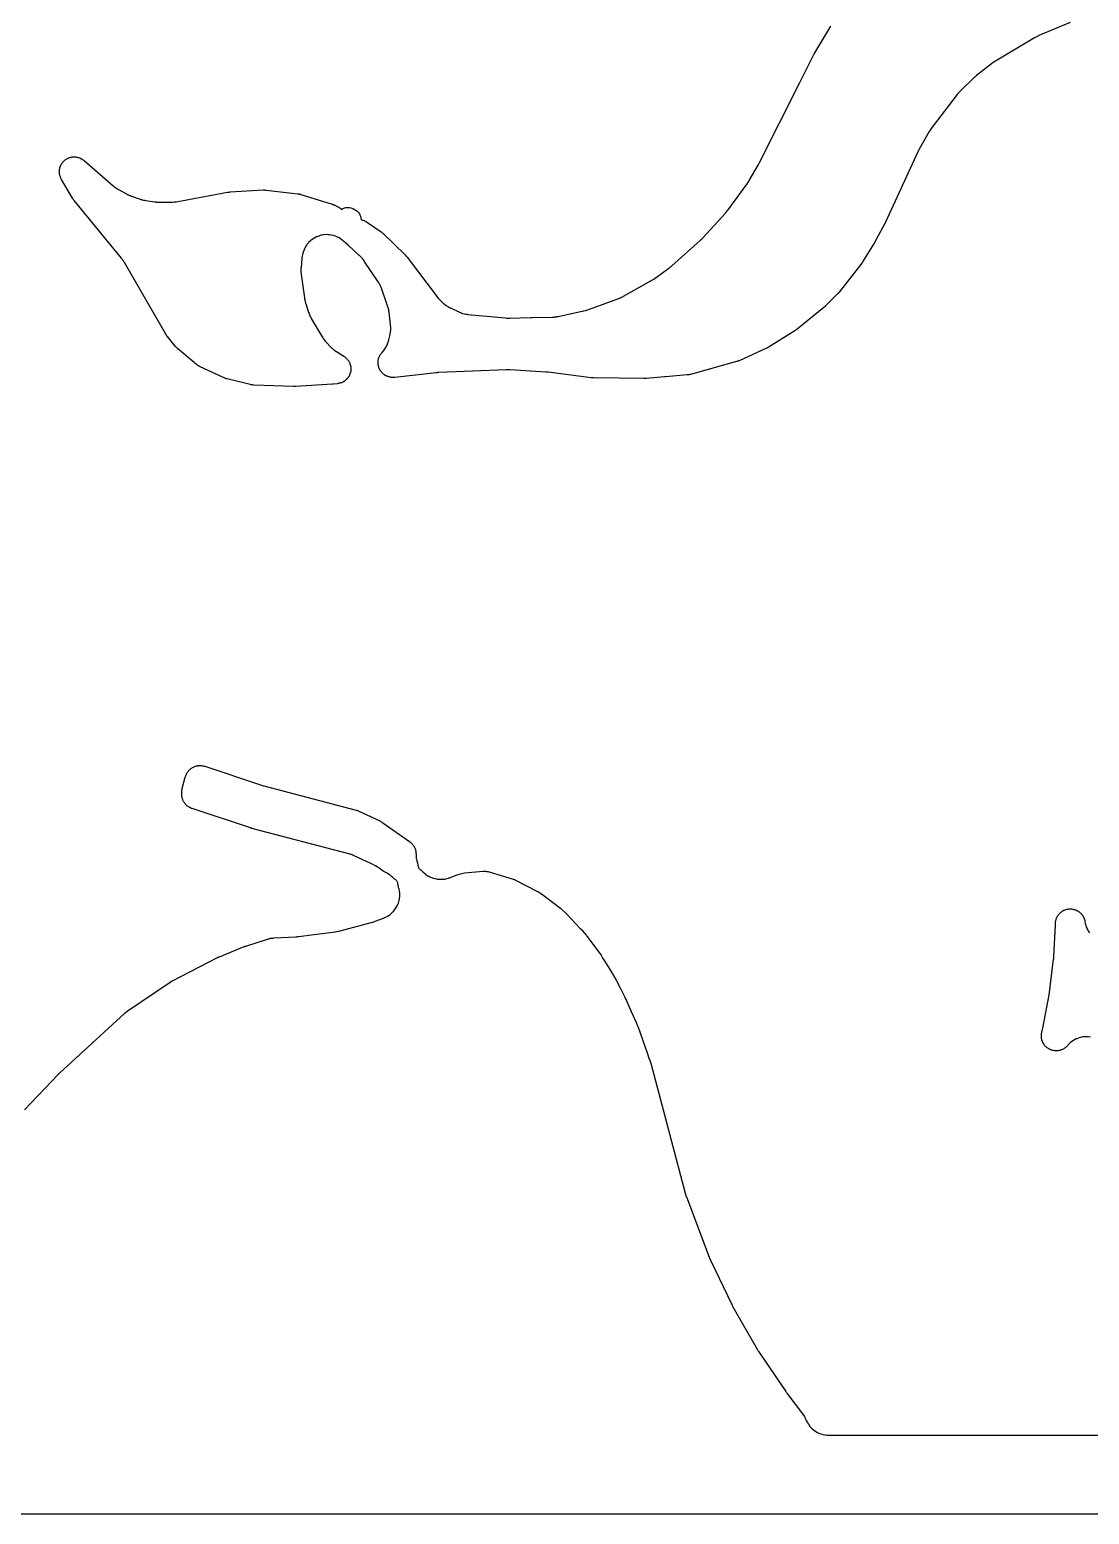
# Model space of a CAD drawing. Header units: millimetres. Extents: x 0 to 300, y 0 to 300.
# Drawn here: x 105.7 to 212.8, y -0.1 to 150 of the extents above; entities that cross this region are included whole.
import ezdxf

# ---------------------------------------------------------------- set-up
doc = ezdxf.new("R2010")
doc.units = ezdxf.units.MM
doc.layers.add('CUT', color=7, linetype='CONTINUOUS')

msp = doc.modelspace()

# ---------------------------------------------------------------- linework, layer by layer
at = {"layer": 'CUT'}
for points in [[(300.0289, 298.5625), (300.0289, 1.4375), (300.0289, 0.5522), (300.0253, 0.4788), (300.0167, 0.4206), (300.0024, 0.3635), (299.9826, 0.3082), (299.9574, 0.255), (299.9272, 0.2046), (299.8922, 0.1573), (299.8527, 0.1137), (299.8091, 0.0743), (299.7619, 0.0392), (299.7114, 0.009), (299.6583, -0.0162), (299.6029, -0.036), (299.5458, -0.0503), (299.4877, -0.0589), (299.4142, -0.0625), (298.5289, -0.0625), (1.4375, -0.0625)], [(210.8796, 150.7419), (207.7262, 149.3973), (207.7081, 149.3892), (207.5912, 149.3347), (207.5733, 149.326), (207.429, 149.2528), (207.4114, 149.2436), (207.2984, 149.1815), (207.2812, 149.1716), (203.3423, 146.8352), (203.3252, 146.8247), (203.2153, 146.7544), (203.1986, 146.7433), (203.0637, 146.6505), (203.0474, 146.6389), (202.9424, 146.5614), (202.9264, 146.5492), (201.4345, 145.369), (201.4231, 145.3597), (201.3493, 145.2984), (201.3381, 145.2888), (201.2474, 145.2096), (201.2365, 145.1997), (201.1658, 145.1348), (201.1551, 145.1247), (199.7896, 143.8069), (199.7822, 143.7996), (199.7305, 143.748), (199.7229, 143.7402), (199.6896, 143.7058), (199.6739, 143.6889), (199.5781, 143.5816), (199.5636, 143.5648), (199.5391, 143.5351), (199.5325, 143.527), (199.4874, 143.4707), (199.4801, 143.4614), (196.9313, 140.1441), (196.9188, 140.1273), (196.8394, 140.0162), (196.8275, 139.9988), (196.7329, 139.8561), (196.7216, 139.8384), (196.6503, 139.722), (196.6396, 139.7039), (195.6376, 137.9336), (195.6316, 137.9226), (195.5929, 137.8509), (195.5871, 137.8398), (195.5405, 137.7488), (195.5349, 137.7376), (195.4993, 137.6643), (195.4939, 137.653), (192.222, 130.5466), (192.2196, 130.5414), (192.2139, 130.5292), (192.2114, 130.524), (192.2055, 130.5116), (192.2025, 130.5052), (192.1952, 130.4903), (192.1921, 130.484), (192.1885, 130.4766), (192.1853, 130.4702), (192.1778, 130.4554), (192.1746, 130.4491), (192.1729, 130.4458), (192.169, 130.4384), (192.1599, 130.4211), (192.1559, 130.4137), (191.09, 128.4365), (191.0876, 128.4321), (191.082, 128.4218), (191.0795, 128.4173), (191.0738, 128.407), (191.0708, 128.4016), (191.0637, 128.389), (191.0607, 128.3837), (191.0572, 128.3775), (191.0541, 128.3722), (191.0468, 128.3597), (191.0441, 128.355), (191.0381, 128.345), (191.0296, 128.3307), (191.0258, 128.3245), (189.9827, 126.6205), (189.9758, 126.6095), (189.9597, 126.584), (189.9527, 126.5731), (189.9441, 126.56), (189.937, 126.5493), (189.9203, 126.5243), (189.913, 126.5137), (189.9045, 126.5015), (189.8971, 126.491), (189.8796, 126.4665), (189.872, 126.4561), (189.8627, 126.4434), (189.855, 126.4331), (189.8368, 126.4091), (189.8289, 126.3989), (187.5401, 123.4742), (187.5316, 123.4635), (187.5116, 123.4388), (187.503, 123.4282), (187.4924, 123.4154), (187.4835, 123.405), (187.4628, 123.3809), (187.4539, 123.3706), (187.4435, 123.3589), (187.4344, 123.3487), (187.4129, 123.3252), (187.4036, 123.3152), (187.3922, 123.3031), (187.3828, 123.2933), (187.3607, 123.2704), (187.3511, 123.2607), (186.1692, 122.0784), (186.1607, 122.0701), (186.1409, 122.0508), (186.1324, 122.0426), (186.1219, 122.0326), (186.1132, 122.0245), (186.0929, 122.0057), (186.0842, 121.9977), (186.074, 121.9886), (186.0652, 121.9807), (186.0444, 121.9625), (186.0354, 121.9548), (186.0244, 121.9454), (186.0153, 121.9377), (185.994, 121.92), (185.9849, 121.9125), (183.3018, 119.7421), (183.2911, 119.7336), (183.266, 119.7139), (183.2552, 119.7056), (183.2419, 119.6955), (183.231, 119.6873), (183.2053, 119.6684), (183.1942, 119.6604), (183.1814, 119.6513), (183.1702, 119.6434), (183.144, 119.6253), (183.1327, 119.6176), (183.1188, 119.6084), (183.1074, 119.6008), (183.0806, 119.5835), (183.0691, 119.5762), (180.4723, 117.953), (180.4599, 117.9454), (180.431, 117.928), (180.4186, 117.9206), (180.4033, 117.9118), (180.3907, 117.9046), (180.3613, 117.8881), (180.3486, 117.8811), (180.334, 117.8732), (180.3212, 117.8665), (180.2912, 117.8509), (180.2783, 117.8444), (180.2625, 117.8365), (180.2495, 117.8302), (180.219, 117.8156), (180.2059, 117.8094), (177.4453, 116.5434), (177.4371, 116.5397), (177.4243, 116.534), (177.4031, 116.5248), (177.3744, 116.5129), (177.3488, 116.5027), (177.3283, 116.4949), (177.3166, 116.4906), (177.3122, 116.489), (177.2867, 116.4801), (177.2295, 116.4612), (177.195, 116.4505), (177.1832, 116.4471), (177.1746, 116.4447), (172.5097, 115.1563), (172.4998, 115.1536), (172.4844, 115.1495), (172.4589, 115.1432), (172.4245, 115.1352), (172.3939, 115.1286), (172.3695, 115.1238), (172.3555, 115.1212), (172.3503, 115.1203), (172.3199, 115.1153), (172.2522, 115.1055), (172.2114, 115.1005), (172.1976, 115.0992), (172.1874, 115.0982), (170.0017, 114.9076), (169.8862, 114.8975), (168.0281, 114.7354), (168.0166, 114.7345), (167.9897, 114.7325), (167.9782, 114.7317), (167.9642, 114.7308), (167.9527, 114.7302), (167.9258, 114.7289), (167.9143, 114.7284), (167.901, 114.7279), (167.8895, 114.7276), (167.8626, 114.727), (167.8511, 114.7268), (167.837, 114.7266), (167.8255, 114.7266), (167.7986, 114.7267), (167.7871, 114.7268), (162.7389, 114.8049), (162.7265, 114.8051), (162.6976, 114.806), (162.6852, 114.8064), (162.6701, 114.8071), (162.6578, 114.8077), (162.6289, 114.8093), (162.6165, 114.8101), (162.6023, 114.8111), (162.5899, 114.8121), (162.5611, 114.8145), (162.5488, 114.8157), (162.5337, 114.8171), (162.5214, 114.8184), (162.4927, 114.8217), (162.4804, 114.8231), (158.1225, 115.3735), (158.1138, 115.3746), (158.0532, 115.3813), (158.0439, 115.3823), (157.9682, 115.3895), (157.959, 115.3903), (157.8991, 115.3951), (157.8893, 115.3958), (154.2764, 115.6259), (154.2605, 115.6267), (154.157, 115.6305), (154.1411, 115.6309), (154.0112, 115.6322), (153.9952, 115.6322), (153.8917, 115.6305), (153.8758, 115.6301), (147.0644, 115.3395), (147.055, 115.3391), (146.9892, 115.3352), (146.979, 115.3345), (146.8971, 115.3284), (146.8872, 115.3275), (146.8225, 115.3216), (146.8119, 115.3205), (142.6208, 114.8589), (142.5774, 114.8551), (142.4979, 114.8503), (142.4108, 114.8491), (142.3529, 114.8512), (142.2662, 114.8585), (142.2088, 114.8661), (142.1232, 114.8817), (142.0668, 114.8949), (141.9831, 114.9187), (141.9282, 114.9372), (141.8472, 114.969), (141.7943, 114.9928), (141.7168, 115.0322), (141.6664, 115.061), (141.5931, 115.1078), (141.5458, 115.1412), (141.4772, 115.1949), (141.4334, 115.2328), (141.3704, 115.2928), (141.3304, 115.3347), (141.2735, 115.4005), (141.2378, 115.4462), (141.1875, 115.5172), (141.1563, 115.566), (141.1131, 115.6416), (141.0868, 115.6932), (141.0511, 115.7725), (141.0299, 115.8265), (141.002, 115.9089), (140.9861, 115.9646), (140.9664, 116.0494), (140.9559, 116.1064), (140.9444, 116.1926), (140.9396, 116.2504), (140.9364, 116.3373), (140.9372, 116.3953), (140.9425, 116.4821), (140.9488, 116.5397), (140.9625, 116.6257), (140.9743, 116.6824), (140.9962, 116.7666), (141.0135, 116.8219), (141.0434, 116.9036), (141.066, 116.957), (141.1037, 117.0354), (141.1312, 117.0864), (141.1763, 117.1608), (141.2087, 117.2088), (141.2608, 117.2786), (141.3115, 117.3401), (141.34, 117.373), (141.3485, 117.3823), (141.4806, 117.5275), (141.5199, 117.5755), (141.6363, 117.7336), (141.6705, 117.7854), (141.7699, 117.9547), (141.7985, 118.0098), (141.8799, 118.1884), (141.9027, 118.2461), (141.9661, 118.4348), (141.9752, 118.4645), (141.9915, 118.5228), (141.9955, 118.5379), (142.0201, 118.6357), (142.0237, 118.6508), (142.1454, 119.194), (142.1489, 119.2105), (142.1699, 119.3183), (142.1729, 119.3349), (142.1836, 119.3999), (142.1882, 119.4334), (142.2115, 119.6485), (142.215, 119.7159), (142.214, 119.9323), (142.2129, 119.9661), (142.2088, 120.0319), (142.2076, 120.0487), (142.1978, 120.158), (142.196, 120.1748), (142.0473, 121.4368), (142.0451, 121.453), (142.0297, 121.5586), (142.0272, 121.5748), (142.0162, 121.638), (142.0097, 121.6701), (141.9617, 121.8779), (141.9535, 121.9097), (141.9357, 121.9713), (141.9309, 121.987), (141.8985, 122.0886), (141.8933, 122.1042), (141.2791, 123.8613), (141.2747, 123.8733), (141.2456, 123.9513), (141.241, 123.9633), (141.2224, 124.0098), (141.2124, 124.0334), (141.1452, 124.1833), (141.1223, 124.2291), (141.0425, 124.3726), (141.0296, 124.3948), (141.0034, 124.4375), (140.9966, 124.4483), (140.9516, 124.5184), (140.9446, 124.5291), (139.5414, 126.6133), (139.531, 126.6284), (139.4616, 126.725), (139.4507, 126.7397), (139.4073, 126.7963), (139.3841, 126.8247), (139.2284, 127.0043), (139.2035, 127.0312), (139.1536, 127.0821), (139.1406, 127.095), (139.0547, 127.1774), (139.0413, 127.1898), (137.9166, 128.2049), (137.885, 128.2348), (137.8693, 128.2504), (137.8674, 128.2493), (137.4787, 128.6001), (137.4674, 128.6101), (137.3931, 128.6738), (137.3815, 128.6835), (137.336, 128.7206), (137.3121, 128.7391), (137.1566, 128.8534), (137.1064, 128.8865), (136.9424, 128.9833), (136.8891, 129.0113), (136.7163, 129.0912), (136.6604, 129.1137), (136.4805, 129.1758), (136.4226, 129.1926), (136.2374, 129.2364), (136.1781, 129.2473), (135.9894, 129.2723), (135.9294, 129.2772), (135.9029, 129.278), (135.7391, 129.2832), (135.6789, 129.282), (135.489, 129.2689), (135.4292, 129.2617), (135.2415, 129.2296), (135.1828, 129.2165), (134.9993, 129.1657), (134.9421, 129.1467), (134.7646, 129.0778), (134.7097, 129.0532), (134.54, 128.9669), (134.4878, 128.9369), (134.3276, 128.834), (134.2787, 128.7989), (134.1296, 128.6805), (134.0844, 128.6407), (133.948, 128.5079), (133.907, 128.4638), (133.7846, 128.318), (133.7483, 128.2699), (133.6411, 128.1126), (133.6097, 128.0612), (133.5189, 127.8939), (133.4928, 127.8396), (133.4182, 127.6616), (133.4072, 127.6335), (133.3872, 127.5782), (133.3823, 127.564), (133.3547, 127.4814), (133.3458, 127.4523), (133.3218, 127.3658), (133.3179, 127.3509), (133.3032, 127.2925), (133.2965, 127.2623), (133.2579, 127.0657), (133.2527, 127.0352), (133.2442, 126.9756), (133.2422, 126.9603), (133.2305, 126.8607), (133.2289, 126.8454), (133.1494, 125.9734), (133.1481, 125.9564), (133.1411, 125.8456), (133.1403, 125.8286), (133.138, 125.762), (133.1379, 125.7279), (133.1429, 125.5062), (133.1447, 125.4721), (133.15, 125.4057), (133.1516, 125.3887), (133.1636, 125.2784), (133.1657, 125.2614), (133.4929, 122.8824), (133.4949, 122.8691), (133.5088, 122.7824), (133.5111, 122.7691), (133.5206, 122.7173), (133.5261, 122.6908), (133.5655, 122.5199), (133.5722, 122.4937), (133.5863, 122.4429), (133.5901, 122.43), (133.6155, 122.346), (133.6196, 122.3331), (133.9187, 121.4205), (133.9238, 121.4055), (133.9586, 121.3081), (133.9642, 121.2932), (133.9866, 121.2353), (133.9989, 121.2059), (134.0838, 121.0174), (134.0976, 120.9887), (134.126, 120.9335), (134.1335, 120.9195), (134.1833, 120.8288), (134.1912, 120.815), (135.2708, 118.9677), (135.2801, 118.9523), (135.342, 118.8533), (135.3518, 118.8382), (135.3907, 118.7799), (135.4115, 118.7507), (135.5525, 118.5647), (135.575, 118.5368), (135.6206, 118.4836), (135.6325, 118.4701), (135.7111, 118.3838), (135.7234, 118.3707), (136.1423, 117.9373), (136.155, 117.9246), (136.2386, 117.8432), (136.2517, 117.8308), (136.3033, 117.7835), (136.3304, 117.76), (136.5114, 117.6129), (136.54, 117.5911), (136.5968, 117.5502), (136.6116, 117.54), (136.7084, 117.4748), (136.7234, 117.465), (137.4691, 116.9945), (137.5061, 116.9699), (137.5727, 116.9231), (137.6428, 116.8685), (137.6876, 116.8299), (137.752, 116.7687), (137.7928, 116.7259), (137.8508, 116.6586), (137.8872, 116.612), (137.9383, 116.5393), (137.9698, 116.4893), (138.0135, 116.412), (138.04, 116.3591), (138.0759, 116.2778), (138.0971, 116.2226), (138.1247, 116.1382), (138.1403, 116.0812), (138.1595, 115.9944), (138.1695, 115.9361), (138.18, 115.8479), (138.1841, 115.7889), (138.1859, 115.7001), (138.1842, 115.641), (138.1773, 115.5525), (138.1697, 115.4938), (138.1541, 115.4064), (138.1408, 115.3487), (138.1166, 115.2633), (138.0977, 115.2072), (138.0652, 115.1245), (138.0409, 115.0706), (138.0004, 114.9916), (137.9708, 114.9403), (137.9227, 114.8657), (137.8883, 114.8176), (137.8331, 114.748), (137.7941, 114.7036), (137.7322, 114.6398), (137.689, 114.5994), (137.6212, 114.542), (137.5743, 114.5061), (137.5011, 114.4557), (137.4508, 114.4245), (137.3731, 114.3816), (137.32, 114.3556), (137.2384, 114.3205), (137.1829, 114.2998), (137.0983, 114.2729), (137.0411, 114.2579), (136.9542, 114.2395), (136.8738, 114.2266), (136.8298, 114.2206), (136.4354, 114.1771), (136.4212, 114.1756), (136.4066, 114.1742), (136.4017, 114.1737), (136.3897, 114.1725), (136.3845, 114.1721), (136.3786, 114.1715), (136.3734, 114.1711), (136.3614, 114.1701), (136.3569, 114.1697), (136.3472, 114.169), (136.3333, 114.168), (136.3271, 114.1676), (132.5987, 113.9292), (132.5873, 113.9285), (132.5605, 113.9272), (132.5491, 113.9267), (132.5351, 113.9261), (132.5237, 113.9258), (132.497, 113.9251), (132.4856, 113.9248), (132.4724, 113.9247), (132.4609, 113.9246), (132.4342, 113.9246), (132.4227, 113.9247), (132.4087, 113.9248), (132.3973, 113.9251), (132.3706, 113.9257), (132.3591, 113.9261), (128.3745, 114.0776), (128.3631, 114.0781), (128.3476, 114.0789), (128.3019, 114.0824), (128.2258, 114.0902), (128.1923, 114.0943), (128.1589, 114.0996), (128.0836, 114.1132), (128.0387, 114.1224), (128.0237, 114.1259), (128.0125, 114.1286), (125.6965, 114.6999), (125.6861, 114.7025), (125.67, 114.7066), (125.6436, 114.7139), (125.6082, 114.7242), (125.5771, 114.734), (125.5525, 114.7421), (125.5384, 114.7469), (125.5333, 114.7487), (125.5032, 114.7599), (125.4367, 114.7859), (125.3972, 114.8024), (125.384, 114.8083), (125.3742, 114.8127), (122.9523, 115.9296), (122.9432, 115.9338), (122.9291, 115.9405), (122.9061, 115.9519), (122.8754, 115.9675), (122.8483, 115.9819), (122.8445, 115.984), (122.7982, 116.0115), (122.7363, 116.0508), (122.679, 116.0904), (122.6396, 116.1199), (122.6075, 116.1452), (122.5972, 116.1536), (122.5895, 116.16), (120.6772, 117.7695), (120.6693, 117.7762), (120.6572, 117.7867), (120.6374, 117.8042), (120.6112, 117.8282), (120.5883, 117.8498), (120.5704, 117.8674), (120.5603, 117.8774), (120.5566, 117.8812), (120.5352, 117.9036), (120.4885, 117.9542), (120.4612, 117.9852), (120.4522, 117.9959), (120.4456, 118.0039), (119.6493, 118.9734), (119.6435, 118.9805), (119.6345, 118.9917), (119.62, 119.0103), (119.6007, 119.0356), (119.584, 119.0582), (119.571, 119.0764), (119.5637, 119.0869), (119.5609, 119.0908), (119.5455, 119.1138), (119.5121, 119.1655), (119.4926, 119.1969), (119.4863, 119.2076), (119.4816, 119.2156), (115.2921, 126.4732), (115.2859, 126.4837), (115.2448, 126.5516), (115.2384, 126.562), (115.2128, 126.6024), (115.1994, 126.6227), (115.1091, 126.7533), (115.0948, 126.7731), (115.066, 126.8113), (115.0586, 126.8209), (115.0095, 126.8834), (115.0019, 126.8929), (110.2162, 132.7337), (110.2116, 132.7393), (110.201, 132.7525), (110.1991, 132.7549), (110.1791, 132.7809), (110.1399, 132.8337), (110.1267, 132.852), (110.1093, 132.8781), (110.0646, 132.9482), (110.0461, 132.9786), (108.9411, 134.8736), (108.9201, 134.9119), (108.8832, 134.9828), (108.8468, 135.062), (108.8251, 135.1159), (108.7965, 135.1983), (108.7801, 135.2541), (108.7597, 135.3389), (108.7488, 135.3959), (108.7366, 135.4823), (108.7313, 135.5401), (108.7276, 135.6273), (108.7279, 135.6854), (108.7326, 135.7725), (108.7385, 135.8302), (108.7517, 135.9165), (108.7632, 135.9734), (108.7846, 136.058), (108.8016, 136.1135), (108.8311, 136.1956), (108.8533, 136.2493), (108.8906, 136.3281), (108.918, 136.3794), (108.9628, 136.4542), (108.9949, 136.5026), (109.0468, 136.5728), (109.0835, 136.6178), (109.1418, 136.6826), (109.1827, 136.7238), (109.2471, 136.7827), (109.2918, 136.8198), (109.3616, 136.8722), (109.4097, 136.9047), (109.4842, 136.9501), (109.5352, 136.9779), (109.6137, 137.0158), (109.6672, 137.0385), (109.7491, 137.0687), (109.8045, 137.0861), (109.8889, 137.1082), (109.9457, 137.1201), (110.0318, 137.1339), (110.0896, 137.1404), (110.1766, 137.1458), (110.2347, 137.1465), (110.3219, 137.1435), (110.3798, 137.1387), (110.4662, 137.1272), (110.5234, 137.1168), (110.6083, 137.097), (110.6642, 137.0811), (110.7468, 137.0531), (110.8009, 137.0319), (110.8804, 136.9961), (110.9322, 136.9697), (111.0079, 136.9264), (111.0568, 136.8951), (111.128, 136.8446), (111.1909, 136.7953), (111.2245, 136.7675), (114.1602, 134.2246), (114.1721, 134.2146), (114.2499, 134.1506), (114.262, 134.141), (114.3097, 134.1038), (114.3346, 134.0853), (114.4996, 133.9699), (114.5254, 133.9528), (114.5767, 133.9208), (114.5899, 133.9127), (114.6767, 133.8615), (114.6901, 133.8538), (115.5041, 133.4015), (115.5157, 133.3953), (115.5913, 133.3554), (115.603, 133.3494), (115.649, 133.3264), (115.6728, 133.3152), (115.8289, 133.2455), (115.8531, 133.2354), (115.9009, 133.2165), (115.9132, 133.2118), (115.9934, 133.1822), (116.0058, 133.1778), (116.8831, 132.8755), (116.8961, 132.8712), (116.9809, 132.8441), (116.994, 132.8401), (117.0453, 132.825), (117.0717, 132.8179), (117.2444, 132.7755), (117.2712, 132.7696), (117.3236, 132.7593), (117.3371, 132.7568), (117.4247, 132.7415), (117.4383, 132.7393), (118.3782, 132.598), (118.3887, 132.5965), (118.4622, 132.5868), (118.4732, 132.5854), (118.5215, 132.5799), (118.5448, 132.5777), (118.6904, 132.5669), (118.7129, 132.5657), (118.752, 132.5643), (118.7626, 132.564), (118.8359, 132.5626), (118.8478, 132.5625), (119.9563, 132.5635), (119.9698, 132.5637), (120.0574, 132.5657), (120.0709, 132.5662), (120.1236, 132.5686), (120.1505, 132.5705), (120.325, 132.5864), (120.3519, 132.5895), (120.4041, 132.5966), (120.4174, 132.5986), (120.504, 132.6124), (120.5173, 132.6147), (125.7064, 133.5639), (125.7198, 133.5663), (125.7512, 133.5715), (125.7646, 133.5737), (125.7811, 133.5762), (125.7946, 133.5781), (125.8261, 133.5824), (125.8396, 133.5842), (125.8551, 133.586), (125.8687, 133.5876), (125.9003, 133.5909), (125.9138, 133.5922), (125.9304, 133.5937), (125.944, 133.5949), (125.9757, 133.5972), (125.9893, 133.5982), (129.3134, 133.7971), (129.3232, 133.7977), (129.3385, 133.7984), (129.3638, 133.7993), (129.3977, 133.8), (129.4279, 133.8001), (129.4518, 133.7998), (129.4654, 133.7995), (129.4705, 133.7994), (129.5001, 133.7981), (129.5658, 133.7941), (129.6052, 133.7908), (129.6184, 133.7894), (129.6282, 133.7883), (132.8204, 133.4173), (132.8308, 133.4161), (132.8469, 133.414), (132.8734, 133.4102), (132.9089, 133.4046), (132.9404, 133.399), (132.9652, 133.3942), (132.9794, 133.3913), (132.9846, 133.3902), (133.0152, 133.3831), (133.0829, 133.3663), (133.1233, 133.3553), (133.1368, 133.3513), (133.1468, 133.3482), (136.2841, 132.3722), (136.293, 132.3694), (136.3067, 132.3649), (136.3293, 132.3573), (136.3594, 132.3467), (136.386, 132.3369), (136.407, 132.3287), (136.419, 132.324), (136.4234, 132.3222), (136.4491, 132.3114), (136.5058, 132.2864), (136.5395, 132.2707), (136.5508, 132.2651), (136.5591, 132.261), (136.8684, 132.1051), (136.9068, 132.0846), (136.9762, 132.0453), (137.0498, 131.9988), (137.0973, 131.9655), (137.166, 131.9121), (137.21, 131.8744), (137.2478, 131.8387), (137.2515, 131.8413), (137.3557, 131.9002), (137.4652, 131.9484), (137.5789, 131.9854), (137.6958, 132.011), (137.8146, 132.0247), (137.9342, 132.0266), (138.0534, 132.0166), (138.171, 131.9947), (138.2859, 131.9613), (138.3968, 131.9166), (138.5028, 131.861), (138.5134, 131.854), (138.5174, 131.8524), (138.6236, 131.7973), (138.7237, 131.7319), (138.8169, 131.6568), (138.9021, 131.5728), (138.9785, 131.4808), (139.0454, 131.3816), (139.102, 131.2763), (139.1479, 131.1658), (139.1826, 131.0513), (139.2057, 130.9339), (139.217, 130.8149), (139.2169, 130.7982), (139.2522, 130.7909), (139.3083, 130.7764), (139.3913, 130.7506), (139.4458, 130.7307), (139.526, 130.697), (139.5782, 130.672), (139.6548, 130.6307), (139.7231, 130.5895), (139.7598, 130.5661), (141.1617, 129.6247), (141.1699, 129.6191), (141.1827, 129.6103), (141.2035, 129.5955), (141.2312, 129.5753), (141.2555, 129.5569), (141.2745, 129.542), (141.2853, 129.5334), (141.2893, 129.5302), (141.3122, 129.511), (141.3625, 129.4675), (141.3921, 129.4407), (141.4019, 129.4315), (141.4091, 129.4246), (143.6729, 127.2353), (143.6779, 127.2304), (143.6896, 127.2189), (143.6917, 127.2168), (143.714, 127.194), (143.7576, 127.1477), (143.7724, 127.1316), (143.7921, 127.1085), (143.8432, 127.0462), (143.8646, 127.019), (146.9175, 122.9902), (146.925, 122.9806), (146.9741, 122.9185), (146.9818, 122.909), (147.0121, 122.8721), (147.028, 122.8536), (147.1337, 122.7355), (147.1503, 122.7176), (147.1836, 122.6834), (147.1921, 122.6747), (147.2485, 122.6189), (147.2573, 122.6104), (147.4792, 122.3996), (147.4909, 122.3888), (147.5677, 122.3197), (147.5796, 122.3092), (147.6268, 122.2689), (147.6515, 122.2489), (147.8132, 122.1251), (147.8656, 122.0892), (148.0395, 121.9831), (148.067, 121.9673), (148.1216, 121.9378), (148.1357, 121.9305), (148.2279, 121.8838), (148.2422, 121.8769), (149.0857, 121.4779), (149.0975, 121.4725), (149.175, 121.4379), (149.187, 121.4327), (149.234, 121.4129), (149.2583, 121.4033), (149.4153, 121.3451), (149.465, 121.3291), (149.6242, 121.2855), (149.6751, 121.2739), (149.8398, 121.2438), (149.8656, 121.2397), (149.9161, 121.2327), (149.9291, 121.231), (150.0134, 121.2213), (150.0264, 121.2199), (153.8078, 120.865), (153.8252, 120.8636), (153.9386, 120.8563), (153.9561, 120.8554), (154.0986, 120.8504), (154.1161, 120.8501), (154.2297, 120.8494), (154.2471, 120.8495), (156.3927, 120.8988), (156.5078, 120.9014), (156.5089, 120.9015), (158.5557, 120.9485), (158.57, 120.949), (158.6624, 120.9533), (158.6766, 120.9541), (158.732, 120.9581), (158.7603, 120.9607), (158.9439, 120.9825), (158.9721, 120.9865), (159.0269, 120.9956), (159.0409, 120.9981), (159.1318, 121.0155), (159.1457, 121.0184), (161.7151, 121.5733), (161.7354, 121.5781), (161.8669, 121.6113), (161.887, 121.6168), (162.0504, 121.6642), (162.0704, 121.6703), (162.1992, 121.7126), (162.219, 121.7195), (165.2698, 122.8396), (165.2812, 122.8439), (165.3552, 122.8728), (165.3665, 122.8774), (165.4106, 122.8956), (165.433, 122.9054), (165.5771, 122.9721), (165.599, 122.9828), (165.6415, 123.0046), (165.6523, 123.0103), (165.7222, 123.048), (165.7329, 123.0539), (168.6733, 124.7171), (168.6878, 124.7256), (168.7812, 124.7819), (168.7954, 124.7908), (168.9106, 124.8647), (168.9246, 124.874), (169.0147, 124.9355), (169.0284, 124.9451), (170.3366, 125.8922), (170.349, 125.9015), (170.429, 125.9626), (170.4412, 125.9721), (170.5396, 126.0514), (170.5515, 126.0613), (170.6282, 126.1264), (170.6399, 126.1366), (173.503, 128.6984), (173.5143, 128.7088), (173.5871, 128.7773), (173.5981, 128.788), (173.6872, 128.8764), (173.698, 128.8874), (173.7672, 128.9596), (173.7777, 128.9708), (176.0525, 131.4706), (176.0633, 131.4828), (176.1323, 131.5628), (176.1427, 131.5753), (176.2266, 131.6781), (176.2367, 131.6908), (176.3012, 131.7745), (176.311, 131.7875), (178.2368, 134.4293), (178.2455, 134.4416), (178.3012, 134.5222), (178.3097, 134.5347), (178.3771, 134.6377), (178.3852, 134.6504), (178.4368, 134.7337), (178.4445, 134.7466), (179.3483, 136.2913), (179.3527, 136.2991), (179.3835, 136.3536), (179.3882, 136.362), (179.4255, 136.4305), (179.43, 136.4389), (179.4586, 136.4935), (179.4632, 136.5025), (183.5692, 144.6737), (183.5693, 144.6738), (183.5998, 144.7345), (183.6004, 144.7359), (184.9878, 147.4967), (184.9908, 147.5028), (184.9981, 147.517), (185.0012, 147.523), (185.0088, 147.5375), (185.0127, 147.5449), (185.0219, 147.5621), (185.0258, 147.5695), (185.0305, 147.578), (185.0345, 147.5854), (185.0441, 147.6025), (185.0482, 147.6098), (185.0504, 147.6135), (185.0553, 147.6221), (185.067, 147.6421), (185.0721, 147.6507), (186.6979, 150.3623)], [(105.2073, 40.8116), (108.6054, 44.4002), (108.6098, 44.4049), (108.6201, 44.4157), (108.6246, 44.4203), (108.6352, 44.4312), (108.6407, 44.4368), (108.6536, 44.4498), (108.6592, 44.4553), (108.6656, 44.4617), (108.6712, 44.4672), (108.6844, 44.4801), (108.6901, 44.4855), (108.6929, 44.4883), (108.6997, 44.4947), (108.7156, 44.5096), (108.7224, 44.5159), (115.3156, 50.5696), (115.3279, 50.5806), (115.3566, 50.6061), (115.369, 50.6169), (115.3842, 50.6299), (115.3968, 50.6404), (115.4265, 50.6647), (115.4392, 50.6751), (115.454, 50.6867), (115.467, 50.6968), (115.4975, 50.7201), (115.5106, 50.7299), (115.5268, 50.7418), (115.5401, 50.7514), (115.5715, 50.7735), (115.585, 50.7829), (119.9217, 53.7284), (119.9331, 53.736), (119.9596, 53.7534), (119.9711, 53.7608), (119.9851, 53.7697), (119.9966, 53.777), (120.0237, 53.7936), (120.0354, 53.8006), (120.0488, 53.8086), (120.0606, 53.8155), (120.0882, 53.8313), (120.1, 53.838), (120.1146, 53.8461), (120.1265, 53.8526), (120.1546, 53.8676), (120.1666, 53.8739), (124.7084, 56.2126), (124.7173, 56.2172), (124.7384, 56.2277), (124.7474, 56.2322), (124.7585, 56.2376), (124.7676, 56.2419), (124.7889, 56.252), (124.798, 56.2563), (124.8086, 56.2611), (124.8178, 56.2653), (124.8393, 56.2749), (124.8485, 56.2789), (124.8598, 56.2838), (124.8691, 56.2878), (124.8908, 56.2969), (124.9001, 56.3007), (127.4048, 57.3182), (127.4114, 57.3209), (127.427, 57.3271), (127.4337, 57.3297), (127.4498, 57.3359), (127.4581, 57.3391), (127.4698, 57.3435), (127.4732, 57.3448), (127.4816, 57.3478), (127.5011, 57.3547), (127.5095, 57.3576), (127.5138, 57.3591), (127.5238, 57.3624), (127.547, 57.3701), (127.557, 57.3733), (129.8781, 58.1102), (129.9161, 58.1214), (129.9862, 58.1403), (130.0636, 58.1576), (130.1156, 58.1668), (130.1942, 58.1771), (130.2665, 58.1834), (130.3061, 58.186), (130.3149, 58.1864), (130.3185, 58.1866), (130.343, 58.1878), (130.347, 58.188), (130.412, 58.1916), (130.4128, 58.1916), (132.6394, 58.3157), (132.6496, 58.3164), (132.7203, 58.3215), (132.7312, 58.3224), (132.8193, 58.3304), (132.83, 58.3315), (132.8995, 58.3391), (132.9108, 58.3405), (136.617, 58.817), (136.6366, 58.8198), (136.7639, 58.8405), (136.7835, 58.844), (136.9423, 58.8752), (136.9617, 58.8794), (137.0874, 58.9084), (137.1066, 58.9132), (140.2445, 59.7487), (140.2601, 59.7531), (140.3615, 59.7831), (140.3771, 59.7879), (140.5033, 59.829), (140.5187, 59.8342), (140.6183, 59.8696), (140.6336, 59.8753), (141.4797, 60.2022), (141.4936, 60.2078), (141.5838, 60.2453), (141.5976, 60.2512), (141.6512, 60.275), (141.6783, 60.2879), (141.85, 60.3749), (141.9021, 60.4047), (142.0621, 60.507), (142.111, 60.5418), (142.2599, 60.6596), (142.3051, 60.6991), (142.4415, 60.8312), (142.4825, 60.8751), (142.605, 61.0201), (142.6414, 61.0679), (142.7488, 61.2244), (142.7802, 61.2756), (142.8714, 61.4421), (142.8976, 61.4961), (142.9717, 61.6709), (142.9924, 61.7273), (143.0486, 61.9086), (143.0635, 61.9668), (143.1014, 62.1528), (143.1104, 62.2122), (143.1295, 62.4011), (143.1325, 62.461), (143.1326, 62.6509), (143.1296, 62.7109), (143.1108, 62.8998), (143.1018, 62.9591), (143.0641, 63.1452), (143.0493, 63.2034), (143.0067, 63.341), (142.9947, 63.3835), (142.9747, 63.4618), (142.957, 63.5483), (142.948, 63.6064), (142.942, 63.6648), (142.9329, 63.7236), (142.918, 63.7813), (142.8975, 63.8372), (142.8715, 63.8907), (142.8404, 63.9415), (142.8044, 63.9889), (142.7639, 64.0325), (142.7192, 64.0719), (142.6709, 64.1066), (142.6246, 64.1365), (142.5769, 64.1708), (142.5077, 64.2258), (142.447, 64.2793), (142.4145, 64.3093), (142.3069, 64.4136), (142.2618, 64.4532), (142.113, 64.5711), (142.0641, 64.606), (141.9043, 64.7085), (141.8522, 64.7383), (141.7097, 64.8106), (141.6523, 64.8425), (141.5212, 64.9216), (141.4662, 64.9576), (141.0367, 65.2615), (141.0259, 65.269), (140.9556, 65.3165), (140.9446, 65.3237), (140.9017, 65.3514), (140.8794, 65.365), (140.7328, 65.4507), (140.71, 65.4634), (140.6648, 65.4872), (140.6532, 65.4932), (140.5772, 65.5311), (140.5655, 65.5368), (138.5139, 66.5067), (138.5012, 66.5125), (138.4188, 66.5492), (138.406, 66.5547), (138.356, 66.5756), (138.3301, 66.5857), (138.1605, 66.6474), (138.1342, 66.6563), (138.0824, 66.6725), (138.0691, 66.6765), (137.9824, 66.7014), (137.969, 66.705), (128.1904, 69.2692), (128.1846, 69.2707), (128.1712, 69.2744), (128.1654, 69.2759), (128.152, 69.2796), (128.1449, 69.2816), (128.1282, 69.2864), (128.1211, 69.2884), (128.1086, 69.2921), (128.1017, 69.2942), (128.0855, 69.2991), (128.0785, 69.3012), (128.0747, 69.3024), (128.0664, 69.3051), (128.0471, 69.3113), (128.0388, 69.314), (122.1366, 71.2805), (122.0935, 71.2961), (122.0154, 71.3266), (121.9319, 71.3642), (121.8776, 71.392), (121.7984, 71.438), (121.7473, 71.4712), (121.6732, 71.5249), (121.6257, 71.5631), (121.5574, 71.6241), (121.514, 71.667), (121.4523, 71.7346), (121.4135, 71.7816), (121.3589, 71.8552), (121.3252, 71.9059), (121.2783, 71.9846), (121.2499, 72.0385), (121.2113, 72.1216), (121.1885, 72.1781), (121.1586, 72.2646), (121.1416, 72.3232), (121.1206, 72.4123), (121.1097, 72.4723), (121.0979, 72.5631), (121.0931, 72.6238), (121.0906, 72.7154), (121.0926, 72.7992), (121.0948, 72.845), (121.1156, 73.1248), (121.1194, 73.1623), (121.1274, 73.2271), (121.1388, 73.2971), (121.1506, 73.3552), (121.1603, 73.3977), (121.161, 73.4005), (121.1644, 73.4132), (121.1665, 73.4211), (121.1678, 73.426), (121.4525, 74.4565), (121.4686, 74.5086), (121.496, 74.5884), (121.5306, 74.6746), (121.5657, 74.7504), (121.586, 74.7916), (121.5931, 74.805), (121.6151, 74.8445), (121.6574, 74.9158), (121.7073, 74.9912), (121.743, 75.0397), (121.8003, 75.1097), (121.8407, 75.1543), (121.9048, 75.2182), (121.9495, 75.2586), (122.0196, 75.3157), (122.0681, 75.3514), (122.1436, 75.4012), (122.1954, 75.4318), (122.2755, 75.4738), (122.3302, 75.4991), (122.4141, 75.5328), (122.4711, 75.5525), (122.5579, 75.5776), (122.6166, 75.5914), (122.7055, 75.6077), (122.7652, 75.6156), (122.8554, 75.6229), (122.9156, 75.6247), (123.006, 75.6229), (123.0661, 75.6187), (123.1559, 75.6078), (123.2152, 75.5976), (123.3035, 75.5777), (123.3833, 75.5555), (123.4266, 75.5423), (129.1527, 73.6344), (129.1615, 73.6316), (129.2225, 73.6123), (129.2319, 73.6094), (129.3084, 73.5866), (129.3177, 73.5839), (129.3784, 73.5669), (129.3884, 73.5641), (138.7347, 71.1133), (138.7689, 71.1034), (138.8283, 71.0849), (138.8918, 71.0625), (138.9441, 71.0418), (138.9822, 71.0257), (138.9847, 71.0246), (138.9961, 71.0194), (139.0031, 71.0161), (139.0075, 71.0141), (140.6004, 70.261), (141.1736, 69.99), (141.1839, 69.9851), (141.1935, 69.9804), (141.2321, 69.9604), (141.2853, 69.9311), (141.344, 69.8959), (141.3947, 69.8628), (141.4224, 69.844), (144.1218, 67.9338), (144.1559, 67.9084), (144.1573, 67.9073), (144.1723, 67.8955), (144.1916, 67.8805), (144.2224, 67.8561), (144.2237, 67.855), (144.2725, 67.8127), (144.278, 67.8079), (144.2815, 67.8049), (144.2861, 67.8009), (144.2893, 67.7981), (144.33, 67.7591), (144.3907, 67.6951), (144.429, 67.6505), (144.4831, 67.5808), (144.5169, 67.5327), (144.5639, 67.4581), (144.5928, 67.4069), (144.6323, 67.328), (144.656, 67.2742), (144.6876, 67.1918), (144.706, 67.136), (144.7294, 67.0509), (144.7421, 66.9936), (144.7571, 66.9066), (144.7642, 66.8483), (144.7705, 66.7602), (144.7717, 66.7091), (144.7717, 66.7079), (144.7776, 66.4712), (144.7816, 66.4154), (144.8032, 66.2337), (144.8127, 66.1768), (144.8516, 65.9984), (144.8665, 65.9427), (144.8963, 65.85), (144.9088, 65.8076), (144.9297, 65.7295), (144.9483, 65.6431), (144.9579, 65.5851), (144.9671, 65.5046), (144.9765, 65.4471), (144.9915, 65.3909), (145.0119, 65.3363), (145.0374, 65.284), (145.0679, 65.2343), (145.1031, 65.1879), (145.1426, 65.1451), (145.186, 65.1064), (145.233, 65.072), (145.2944, 65.0316), (145.3418, 64.9969), (145.4104, 64.9413), (145.4706, 64.8874), (145.5028, 64.8571), (145.582, 64.779), (145.625, 64.7404), (145.7666, 64.6253), (145.8131, 64.5911), (145.965, 64.4901), (146.0146, 64.4605), (146.1756, 64.3746), (146.2278, 64.3499), (146.3963, 64.2798), (146.4506, 64.2602), (146.625, 64.2067), (146.6809, 64.1924), (146.8597, 64.1559), (146.9168, 64.1471), (147.0982, 64.1279), (147.1559, 64.1246), (147.3383, 64.1229), (147.396, 64.1252), (147.5778, 64.1411), (147.635, 64.1488), (147.8144, 64.1821), (147.8706, 64.1954), (148.0484, 64.2464), (148.076, 64.255), (148.1293, 64.2732), (148.1429, 64.278), (148.231, 64.3103), (148.2445, 64.3155), (148.8153, 64.5407), (148.943, 64.5753), (148.9436, 64.5755), (149.136, 64.6277), (149.6846, 64.7765), (151.5672, 64.9318), (151.6091, 64.9343), (151.6858, 64.937), (151.7696, 64.9361), (151.8253, 64.9329), (151.9086, 64.9242), (151.9637, 64.9159), (152.0459, 64.8995), (152.1204, 64.8809), (152.1608, 64.8699), (153.0545, 64.603), (154.5849, 64.1416), (154.5938, 64.1388), (154.6076, 64.1345), (154.6304, 64.127), (154.6608, 64.1166), (154.6876, 64.107), (154.697, 64.1034), (154.7183, 64.0944), (154.7812, 64.0666), (154.8185, 64.0491), (154.8309, 64.0429), (154.8401, 64.0383), (157.0674, 62.8975), (157.0759, 62.893), (157.0892, 62.8861), (157.1109, 62.8743), (157.1398, 62.858), (157.1652, 62.8432), (157.1732, 62.8384), (157.2785, 62.764), (157.2788, 62.7638), (157.2934, 62.7535), (157.4441, 62.6471), (159.376, 61.1943), (160.0128, 60.5852), (161.3448, 59.1984), (161.5007, 59.0361), (161.5961, 58.92), (161.7607, 58.7196), (161.9691, 58.4659), (162.0019, 58.426), (162.0487, 58.3626), (163.4693, 56.4391), (163.5113, 56.3748), (163.5866, 56.2594), (163.6694, 56.1323), (163.9338, 55.7269), (164.5153, 54.7326), (164.9894, 53.9218), (165.4674, 53.0105), (165.7418, 52.4873), (165.7733, 52.4272), (165.8478, 52.2852), (166.0737, 51.7853), (166.53, 50.7757), (167.0222, 49.6337), (167.1635, 49.306), (167.1941, 49.235), (167.2199, 49.1751), (168.1427, 46.5729), (168.3501, 45.957), (168.3551, 45.9429), (168.3884, 45.8516), (168.3937, 45.8377), (168.415, 45.7834), (168.4266, 45.7558), (168.4528, 45.6979), (168.4573, 45.6849), (168.4602, 45.6762), (168.4638, 45.6655), (168.4667, 45.6567), (168.4732, 45.6361), (168.476, 45.6273), (168.4792, 45.6171), (168.4818, 45.6083), (168.488, 45.5876), (168.4906, 45.5787), (168.4937, 45.5679), (168.4962, 45.559), (168.5019, 45.5382), (168.5043, 45.5293), (171.9772, 32.4005), (171.9813, 32.3857), (172.0093, 32.2897), (172.0138, 32.275), (172.0521, 32.1556), (172.057, 32.141), (172.0898, 32.0467), (172.0951, 32.0322), (174.4007, 25.9272), (174.4054, 25.9151), (174.4367, 25.8372), (174.4417, 25.8253), (174.4831, 25.7284), (174.4884, 25.7165), (174.523, 25.6401), (174.5285, 25.6283), (176.6807, 21.1412), (176.6852, 21.132), (176.7174, 21.0678), (176.7224, 21.058), (176.7639, 20.9788), (176.7691, 20.9692), (176.803, 20.9072), (176.8087, 20.8971), (179.2613, 16.616), (179.2668, 16.6066), (179.3053, 16.5421), (179.3114, 16.5322), (179.3609, 16.4527), (179.367, 16.4432), (179.4074, 16.3811), (179.4141, 16.371), (182.1527, 12.3401), (182.1565, 12.3345), (182.1836, 12.2957), (182.1878, 12.2897), (182.2221, 12.2417), (182.2262, 12.2359), (182.2538, 12.1983), (182.2584, 12.1922), (183.9295, 9.9707), (183.9352, 9.9629), (183.9711, 9.9102), (184.0221, 9.8292), (184.0742, 9.7342), (184.1162, 9.6453), (184.1377, 9.5959), (184.1674, 9.5218), (184.1732, 9.5078), (184.1967, 9.4534), (184.2094, 9.4258), (184.2953, 9.2512), (184.3248, 9.1981), (184.4265, 9.0354), (184.4613, 8.9856), (184.5789, 8.8339), (184.6185, 8.7879), (184.7508, 8.6489), (184.7949, 8.6071), (184.9406, 8.4822), (184.9886, 8.4451), (185.1462, 8.3355), (185.1978, 8.3034), (185.3656, 8.2104), (185.4201, 8.1837), (185.5965, 8.1081), (185.6535, 8.087), (185.8366, 8.0296), (185.8954, 8.0144), (186.0834, 7.9758), (186.1434, 7.9666), (186.337, 7.947), (186.3673, 7.9447), (186.4265, 7.9417), (186.4417, 7.9411), (186.5403, 7.9386), (186.5555, 7.9384), (186.5712, 7.9384), (225.3529, 7.9384)], [(212.943, 48.1827), (212.7562, 48.206), (212.6968, 48.2105), (212.5086, 48.2152), (212.4491, 48.2137), (212.2613, 48.1997), (212.2022, 48.1924), (212.0168, 48.1599), (211.9587, 48.1467), (211.7774, 48.0959), (211.721, 48.0771), (211.5456, 48.0086), (211.4913, 47.9842), (211.3235, 47.8987), (211.2719, 47.8691), (211.1135, 47.7674), (211.065, 47.7327), (210.9175, 47.6158), (210.8727, 47.5766), (210.7374, 47.4456), (210.6968, 47.4021), (210.6366, 47.331), (210.6067, 47.2974), (210.5505, 47.2374), (210.486, 47.1749), (210.441, 47.1356), (210.3706, 47.0799), (210.3219, 47.0452), (210.2463, 46.9968), (210.1944, 46.9672), (210.1143, 46.9265), (210.0597, 46.9022), (209.976, 46.8698), (209.9192, 46.851), (209.8327, 46.8271), (209.7743, 46.814), (209.6858, 46.7989), (209.6265, 46.7917), (209.5369, 46.7854), (209.4771, 46.7842), (209.3874, 46.7869), (209.3278, 46.7917), (209.2388, 46.8033), (209.1799, 46.814), (209.0925, 46.8344), (209.0351, 46.8509), (208.9501, 46.8799), (208.8946, 46.902), (208.8129, 46.9394), (208.7599, 46.967), (208.6823, 47.0123), (208.6323, 47.045), (208.5597, 47.0978), (208.5132, 47.1353), (208.4462, 47.1951), (208.4036, 47.2371), (208.3429, 47.3032), (208.3048, 47.3492), (208.2509, 47.4211), (208.2176, 47.4707), (208.1712, 47.5476), (208.1429, 47.6003), (208.1044, 47.6814), (208.0815, 47.7366), (208.0513, 47.8212), (208.0341, 47.8784), (208.0124, 47.9655), (208.001, 48.0242), (207.9881, 48.1131), (207.9825, 48.1726), (207.9786, 48.2623), (207.979, 48.3221), (207.9841, 48.4117), (207.9904, 48.4711), (208.0044, 48.5598), (208.0212, 48.6404), (208.0315, 48.6841), (208.0679, 48.8234), (208.0702, 48.8326), (208.0703, 48.8326), (208.086, 48.8969), (208.0883, 48.9068), (208.1066, 48.9872), (208.1087, 48.997), (208.122, 49.0608), (208.1241, 49.0712), (208.768, 52.4445), (208.7697, 52.4537), (208.7808, 52.5174), (208.7824, 52.5273), (208.795, 52.607), (208.7965, 52.6166), (208.8054, 52.6798), (208.8067, 52.6901), (209.2202, 56.0422), (209.2214, 56.0528), (209.2291, 56.1262), (209.2302, 56.1375), (209.2381, 56.2292), (209.239, 56.2404), (209.2439, 56.313), (209.2445, 56.3249), (209.3956, 59.4994), (209.3962, 59.5173), (209.3983, 59.638), (209.4002, 59.6823), (209.4056, 59.7633), (209.4159, 59.8513), (209.4256, 59.9094), (209.4444, 59.996), (209.4598, 60.0529), (209.4871, 60.1372), (209.508, 60.1923), (209.5434, 60.2735), (209.5696, 60.3263), (209.6129, 60.4037), (209.6442, 60.4536), (209.6948, 60.5263), (209.7309, 60.573), (209.7884, 60.6404), (209.8289, 60.6833), (209.8928, 60.7446), (209.9373, 60.7833), (210.0069, 60.8381), (210.0549, 60.8723), (210.1296, 60.92), (210.1808, 60.9492), (210.2598, 60.9893), (210.3136, 61.0134), (210.3962, 61.0455), (210.4521, 61.0642), (210.5374, 61.0881), (210.5949, 61.1012), (210.6822, 61.1165), (210.7407, 61.1239), (210.829, 61.1306), (210.888, 61.1322), (210.9765, 61.1302), (211.0353, 61.126), (211.1233, 61.1153), (211.1814, 61.1053), (211.2679, 61.086), (211.3247, 61.0703), (211.4089, 61.0426), (211.4639, 61.0215), (211.5449, 60.9856), (211.5976, 60.9591), (211.6747, 60.9155), (211.7245, 60.884), (211.797, 60.833), (211.8435, 60.7967), (211.9105, 60.7388), (211.9532, 60.6981), (212.0143, 60.634), (212.0528, 60.5893), (212.1072, 60.5194), (212.1411, 60.4712), (212.1884, 60.3963), (212.2174, 60.3449), (212.2572, 60.2657), (212.281, 60.2118), (212.3127, 60.1291), (212.3311, 60.073), (212.3546, 59.9876), (212.3722, 59.9084), (212.3807, 59.8649), (212.4172, 59.6515), (212.4299, 59.5944), (212.4786, 59.4163), (212.4967, 59.3608), (212.5626, 59.1882), (212.586, 59.1347), (212.6683, 58.9693), (212.6968, 58.9183), (212.7948, 58.7618), (212.8282, 58.7138)]]:
    msp.add_lwpolyline(points, dxfattribs=at)

doc.saveas('drawing.dxf')
